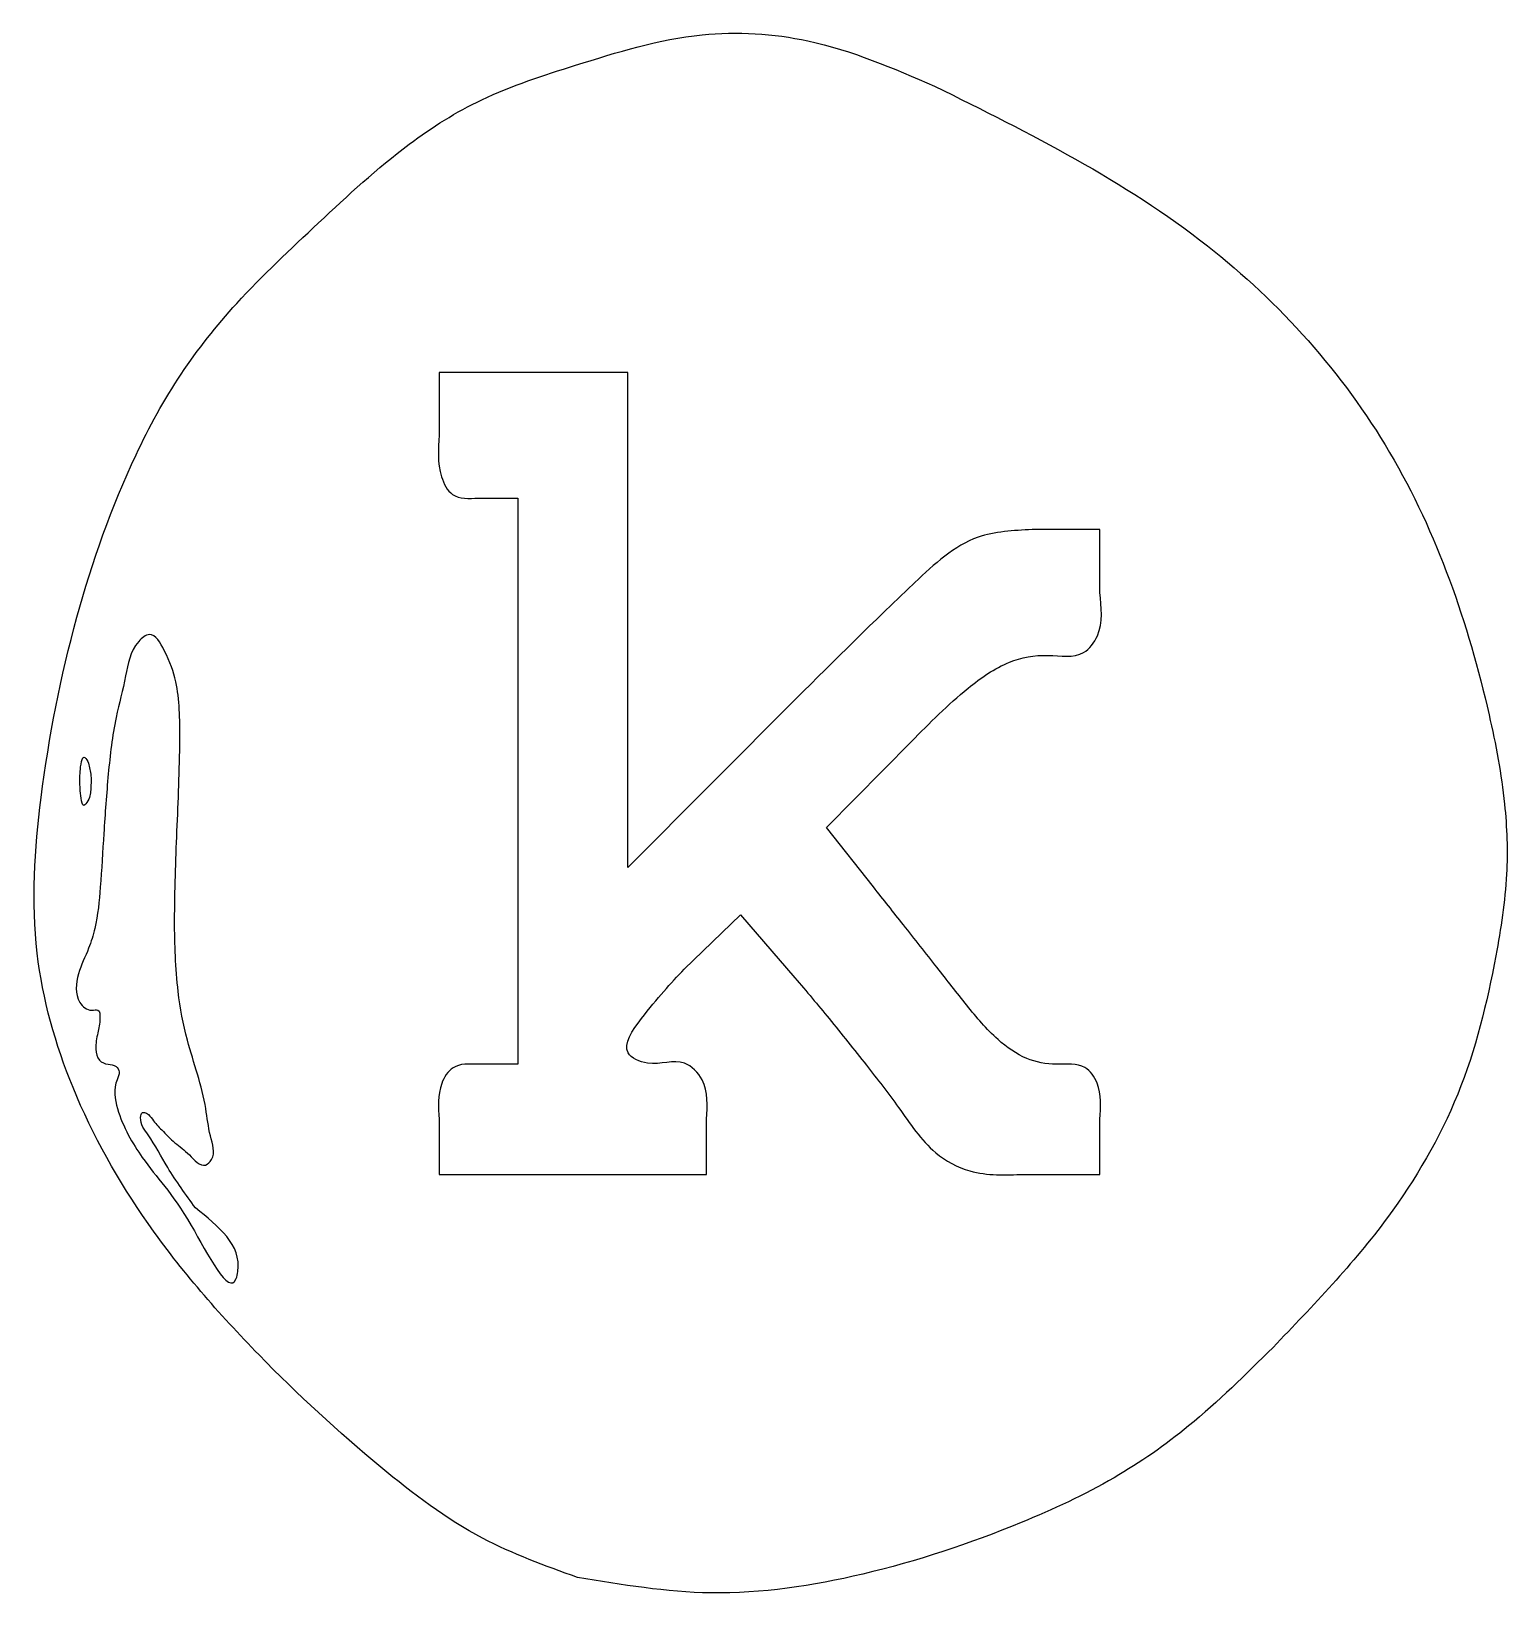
# Model space of a CAD drawing. Extents: x 66 to 521, y 220 to 701.
import ezdxf

# ---------------------------------------------------------------- set-up
doc = ezdxf.new("R2010")
doc.units = 0
doc.layers.add('Layer_1', color=7, linetype='CONTINUOUS')

msp = doc.modelspace()

# ---------------------------------------------------------------- linework, layer by layer
at = {"layer": 'Layer_1', "color": 7}
for points in [[(301.95928, 495.749231), (250.102862, 443.704199), (250.102862, 519.977817), (250.102862, 596.251431), (221.028556, 596.251431), (191.954283, 596.251431), (191.954283, 576.868596)], [(204.068576, 557.485727), (216.182838, 557.485727), (216.182838, 470.262879), (216.182838, 383.04003), (204.068576, 383.04003)], [(395.474253, 528.411454), (395.474253, 547.794293), (374.644974, 547.794293)], [(325.758085, 437.685437), (311.264353, 455.987996), (337.455209, 482.508306)], [(267.454128, 412.375151), (284.805395, 429.074313), (301.583504, 409.691444)], [(191.954283, 366.08002), (191.954283, 349.12001), (233.142852, 349.12001), (274.331417, 349.12001), (274.331417, 366.08002)], [(372.067124, 349.12001), (395.474253, 349.12001), (395.474253, 366.08002)]]:
    msp.add_lwpolyline(points, dxfattribs=at)
for points in [[(83.712091, 476.32001)], [(116.837654, 338.795883)], [(234.559418, 224.927667)]]:
    msp.add_lwpolyline(points, close=True, dxfattribs=at)
for points, knots in [([(233.95164, 690.861512), (246.803385, 694.887238), (270.123767, 702.192197), (309.029256, 699.798715), (331.842588, 689.962633), (344.594283, 684.464676)], [0, 0, 0, 0, 40.119487, 72.79959, 114.216974, 114.216974, 114.216974, 114.216974]), ([(234.559418, 224.927667), (224.581775, 228.522284), (202.565419, 236.454052), (170.168629, 261.179719), (135.350662, 293.246517), (101.848649, 331.592686), (78.117627, 373.576979), (65.306537, 418.708333), (68.573612, 468.335976), (78.767586, 519.983195), (94.076439, 563.783191), (111.606031, 595.936291), (130.749879, 619.890673), (155.181321, 642.656218), (179.218868, 665.134681), (205.95039, 682.02999), (224.1377, 687.76622), (233.95164, 690.861512)], [0, 0, 0, 0, 31.654212, 69.847191, 120.905069, 173.933278, 221.774661, 264.574305, 312.541668, 369.198425, 422.490097, 450.92987, 478.666716, 514.03654, 551.034351, 577.27045, 608.020261, 608.020261, 608.020261, 608.020261]), ([(344.594283, 684.464676), (373.852158, 669.906095), (428.609567, 642.659067), (490.178387, 573.920693), (512.075084, 509.922584), (520.628747, 465.382422), (521.498906, 440.309887), (516.82757, 410.224422), (507.866417, 373.241527), (483.703238, 332.03199), (461.228191, 308.661616), (448.875802, 295.817152)], [0, 0, 0, 0, 97.404649, 182.297112, 268.792554, 296.713772, 318.293162, 343.620659, 387.869648, 431.593709, 484.948925, 484.948925, 484.948925, 484.948925]), ([(191.954283, 576.868596), (191.645309, 572.618142), (191.181012, 566.230957), (195.794321, 557.077675), (201.110731, 557.339859), (204.068576, 557.485727)], [0, 0, 0, 0, 12.798482, 19.232361, 27.301001, 27.301001, 27.301001, 27.301001]), ([(374.644974, 547.794293), (368.893858, 547.517483), (354.963765, 546.847006), (331.344608, 524.961461), (313.864505, 507.584326), (301.95928, 495.749231)], [0, 0, 0, 0, 16.833044, 40.772235, 91.894684, 91.894684, 91.894684, 91.894684]), ([(337.455209, 482.508306), (343.057122, 488.16033), (352.171917, 497.35666), (366.405372, 507.481266), (378.929002, 509.797431), (389.925984, 507.679541), (396.820858, 516.980168), (396.012389, 523.843229), (395.474253, 528.411454)], [0, 0, 0, 0, 23.957658, 38.981175, 51.095306, 62.072062, 68.776474, 82.12264, 82.12264, 82.12264, 82.12264]), ([(111.143751, 454.859369), (111.552807, 464.207016), (112.216556, 479.374821), (111.931381, 499.081839), (108.364298, 508.828833), (103.663539, 517.155528), (96.77362, 511.478275), (95.510543, 502.061102), (91.716325, 488.549147), (89.835768, 472.243766), (88.632649, 454.756562), (87.694257, 438.858377), (86.628041, 426.92803), (83.878984, 418.023649), (80.269294, 411.141065), (79.484423, 403.115599), (83.845072, 399.185403), (87.338991, 400.306571), (87.571834, 396.195342), (86.701301, 392.701341), (85.870332, 388.291298), (86.723341, 384.096302), (89.769531, 382.878682), (92.39532, 382.882977), (93.815322, 380.481146), (91.382405, 376.305435), (92.845682, 366.503081), (102.198024, 350.549644), (112.893486, 340.591528), (127.866066, 309.911645), (131.758249, 326.877778), (123.953436, 333.112019), (116.837654, 338.795883)], [0, 0, 0, 0, 28.421241, 46.117259, 56.353244, 63.114262, 67.061, 78.418686, 91.490154, 109.092702, 127.502854, 144.093659, 156.910888, 163.307746, 171.807114, 180.57999, 184.95901, 186.825056, 189.420878, 193.983965, 199.037025, 202.630225, 205.537427, 208.089282, 210.062261, 212.552064, 221.482105, 238.33371, 264.15156, 285.60138, 287.881654, 311.43055, 311.43055, 311.43055, 311.43055]), ([(83.712091, 476.32001), (83.267517, 477.021622), (82.261315, 478.60958), (81.176823, 473.94035), (81.31879, 470.257936), (81.212358, 466.599669), (82.20984, 461.89692), (84.444068, 465.091521), (84.604772, 468.09606), (84.859161, 472.371034), (84.082994, 475.043114), (83.712091, 476.32001)], [0, 0, 0, 0, 1.857484, 4.20404, 9.486621, 14.76921, 17.11578, 18.973258, 22.956439, 27.308613, 31.291793, 31.291793, 31.291793, 31.291793]), ([(116.837654, 338.795883), (113.876195, 342.874025), (108.620613, 350.111338), (103.5836, 359.831226), (99.567619, 364.793463), (100.17907, 368.499045), (102.409357, 367.862251), (103.848513, 365.551818), (106.738729, 362.479196), (110.552618, 358.64521), (114.872053, 355.655176), (118.98138, 350.5832), (123.423621, 354.962316), (120.964531, 361.533117), (120.167953, 370.101017), (117.574899, 380.025008), (113.740038, 391.741837), (110.811639, 407.581726), (110.151428, 429.198412), (110.7884, 445.670179), (111.143751, 454.859369)], [0, 0, 0, 0, 15.10759, 26.810826, 32.658807, 34.234201, 35.556296, 38.144189, 42.496727, 48.169313, 53.962265, 59.819549, 62.344501, 69.626951, 78.162522, 89.050352, 99.965759, 115.253782, 137.118743, 164.708055, 164.708055, 164.708055, 164.708055]), ([(395.474253, 366.08002), (395.798629, 369.887374), (396.298595, 375.755689), (390.727898, 383.773537), (381.798214, 382.526392), (372.370804, 384.314717), (362.824601, 391.140702), (354.350246, 401.306022), (344.997624, 413.376331), (335.37845, 425.51269), (328.843325, 433.781651), (325.758085, 437.685437)], [0, 0, 0, 0, 11.212049, 17.281247, 26.126008, 35.444223, 46.051872, 60.317485, 75.159546, 91.85095, 106.77811, 106.77811, 106.77811, 106.77811]), ([(274.331417, 366.08002), (274.602373, 370.286054), (275.039814, 377.076417), (266.68586, 385.739776), (258.01108, 381.804022), (246.792366, 386.813364), (256.816836, 400.993571), (263.303273, 407.933861), (267.454128, 412.375151)], [0, 0, 0, 0, 12.200256, 19.696502, 31.05408, 37.828179, 49.172458, 69.333806, 69.333806, 69.333806, 69.333806]), ([(301.583504, 409.691444), (305.114211, 405.515427), (312.600101, 396.661336), (323.181836, 383.258603), (334.017545, 369.483766), (342.50556, 356.237242), (356.739912, 348.49435), (366.429281, 348.889872), (372.067124, 349.12001)], [0, 0, 0, 0, 16.407736, 34.788071, 51.170193, 69.178368, 81.123627, 97.745887, 97.745887, 97.745887, 97.745887]), ([(204.068576, 383.04003), (201.19872, 383.179445), (196.16694, 383.423883), (191.286506, 375.523212), (191.691577, 369.795009), (191.954283, 366.08002)], [0, 0, 0, 0, 7.934158, 13.911133, 24.94046, 24.94046, 24.94046, 24.94046]), ([(448.875802, 295.817152), (440.45502, 287.459884), (425.408294, 272.526649), (399.23229, 254.208016), (365.46036, 238.706814), (324.243434, 224.918589), (277.48377, 217.785863), (248.230499, 222.653057), (234.559418, 224.927667)], [0, 0, 0, 0, 35.540592, 63.505923, 95.309893, 146.642182, 193.789151, 235.153681, 235.153681, 235.153681, 235.153681])]:
    msp.add_open_spline(points, degree=3, knots=knots, dxfattribs=at)

doc.saveas('drawing.dxf')
